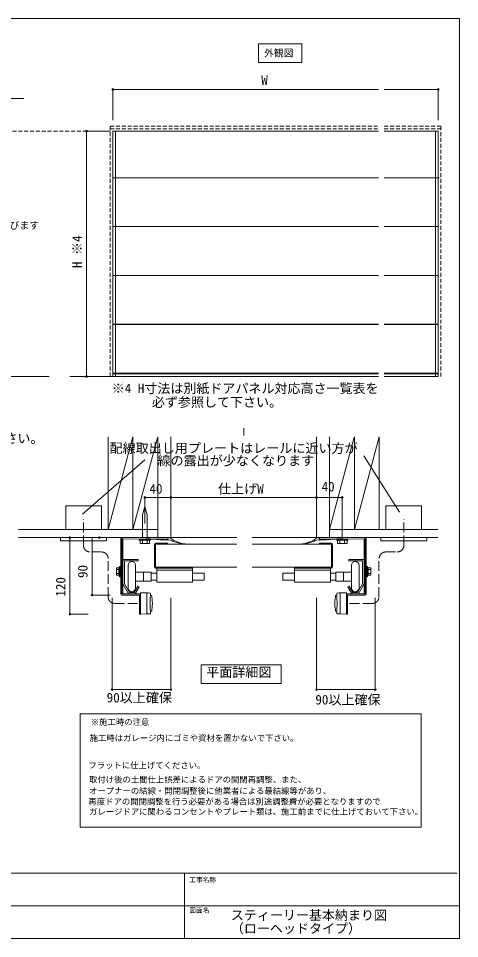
# Model space of a CAD drawing. Units: millimetres, scale not verified. Extents: x -6147 to 6028, y -4253 to 4222.
# Drawn here: x 1960 to 6028, y -4253 to 4222 of the extents above; entities that cross this region are included whole.
import ezdxf
from ezdxf.enums import TextEntityAlignment as Align

# ---------------------------------------------------------------- set-up
doc = ezdxf.new("R2010")
doc.units = ezdxf.units.MM
doc.header["$LTSCALE"] = 30
doc.header["$PDMODE"] = 32
doc.header["$PDSIZE"] = 15
doc.linetypes.add('DASHED1', pattern=[1.8, 1.2, -0.6])
doc.linetypes.add('DASHED3', pattern=[4, 3, -1])
for name, color, linetype, lineweight in [('0-0', 7, 'Continuous', 18), ('0-2__2-4_', 7, 'Continuous', 18), ('0-A__2-1_断面', 7, 'Continuous', 18), ('0-B__3-2_', 7, 'Continuous', 18)]:
    doc.layers.add(name, color=color, linetype=linetype, lineweight=lineweight)
doc.layers.add('0-3__0-0_枠線', color=7, linetype='Continuous')
doc.styles.add('ＭＳ ゴシック', font='')
doc.styles.get('ＭＳ ゴシック').set_extended_font_data('MS Gothic')

msp = doc.modelspace()

# ---------------------------------------------------------------- linework, layer by layer
at = {"layer": '0-0', "color": 6}
for p, q in [((-6146.69, 4222.36), (6023.73, 4222.36)), ((6027.79, 4222.36), (6027.79, -4252.87)), ((-6146.69, -3650.84), (6003.71, -3650.84)), ((3493.09, -3650.84), (3493.09, -4252.87)), ((1349.87, -3951.85), (6027.79, -3951.85)), ((6027.79, -4252.87), (-6146.69, -4252.87))]:
    msp.add_line(p, q, dxfattribs=at)
at = {"layer": '0-0', "color": 4, "linetype": 'DASHED1'}
for q in [(-5075.39, 3184.23), (-5031.39, 3184.23)]:
    msp.add_line((2805.79, 3184.23), q, dxfattribs=at)
at = {"layer": '0-0', "color": 4}
for p, q in [((2824.13, -1959.68), (2824.13, -1113.31)), ((3365.78, -1959.68), (3365.78, -1113.31)), ((4708.45, -1959.68), (4708.45, -1113.31)), ((5250.1, -1959.68), (5250.1, -1113.31)), ((2824.13, -1959.68), (3365.78, -1959.68)), ((4708.45, -1959.68), (5250.1, -1959.68))]:
    msp.add_line(p, q, dxfattribs=at)
for p in [(2824.13, -1959.68), (3365.78, -1959.68), (4708.45, -1959.68), (5250.1, -1959.68)]:
    msp.add_point(p, dxfattribs=at)
at = {"layer": '0-2__2-4_', "color": 4}
for p, q in [((2830.79, 3568.05), (2830.79, 3284.19)), ((2830.79, 3568.05), (5279.04, 3568.05)), ((5333.56, 3568.05), (5830.79, 3568.05)), ((5830.79, 3568.05), (5830.79, 3284.19)), ((2587.58, 3184.23), (2587.58, 924.23)), ((2587.58, 3184.23), (2766.77, 3184.23)), ((2587.58, 924.23), (2766.77, 924.23))]:
    msp.add_line(p, q, dxfattribs=at)
at = {"layer": '0-2__2-4_'}
for p, q in [((2011.55, 3483.32), (-2135.82, 3483.32)), ((2830.79, 3184.23), (2830.79, 924.23)), ((2830.79, 3184.23), (5279.04, 3184.23)), ((2855.79, 3184.23), (2855.79, 924.23)), ((5333.56, 3184.23), (5830.79, 3184.23)), ((5805.79, 3184.23), (5805.79, 924.23)), ((5830.79, 3184.23), (5830.79, 924.23)), ((2830.79, 2755.23), (5279.04, 2755.23)), ((2830.79, 2754.23), (5279.04, 2754.23)), ((5333.56, 2755.23), (5830.79, 2755.23)), ((5333.56, 2754.23), (5838.28, 2754.23)), ((2830.79, 2305.23), (5279.04, 2305.23)), ((2830.79, 2304.23), (5279.04, 2304.23)), ((5333.56, 2305.23), (5830.79, 2305.23)), ((5333.56, 2304.23), (5830.79, 2304.23)), ((2830.79, 1855.23), (5279.04, 1855.23)), ((2830.79, 1854.23), (5279.04, 1854.23)), ((5333.56, 1855.23), (5830.79, 1855.23)), ((5333.56, 1854.23), (5830.79, 1854.23)), ((2830.79, 1405.23), (5279.04, 1405.23)), ((2830.79, 1403.23), (5279.04, 1403.23)), ((5333.56, 1405.23), (5830.79, 1405.23)), ((5333.56, 1403.23), (5830.79, 1403.23)), ((2830.79, 954.23), (5279.04, 954.23)), ((2830.79, 949.23), (5279.04, 949.23)), ((5333.56, 954.23), (5830.79, 954.23)), ((5333.56, 949.23), (5830.79, 949.23)), ((5145.89, 194.01), (5472.69, -325.02)), ((3127.44, 155.56), (2550.74, -344.25)), ((3646.14, -1901.9), (3646.14, -1730.32)), ((3646.14, -1730.32), (4383.07, -1730.32)), ((4383.07, -1730.32), (4383.07, -1901.9)), ((4383.07, -1901.9), (3646.14, -1901.9)), ((2529.67, -2181.98), (5674.76, -2181.98)), ((2529.67, -3226.69), (2529.67, -2181.98)), ((5674.76, -2181.98), (5674.76, -3226.69)), ((5674.76, -3226.69), (2529.67, -3226.69))]:
    msp.add_line(p, q, dxfattribs=at)
at = {"layer": '0-2__2-4_', "linetype": 'DASHED1'}
for p, q in [((2805.79, 3229.23), (2805.79, 924.23)), ((2805.79, 3229.23), (5279.04, 3229.23)), ((5333.56, 3229.23), (5855.79, 3229.23)), ((5855.79, 3229.23), (5855.79, 924.23)), ((2805.79, 3204.23), (5279.04, 3204.23)), ((5333.56, 3204.23), (5855.79, 3204.23))]:
    msp.add_line(p, q, dxfattribs=at)
at = {"layer": '0-2__2-4_'}
msp.add_lwpolyline([(4574.31, 3817.39), (4172.98, 3817.39), (4172.98, 3988.44), (4574.31, 3988.44)], close=True, dxfattribs=at)
at = {"layer": '0-2__2-4_', "color": 4}
for p in [(2830.79, 3568.05), (5830.79, 3568.05), (2587.58, 3184.23), (2587.58, 924.23)]:
    msp.add_point(p, dxfattribs=at)
at = {"layer": '0-A__2-1_断面'}
for p, q in [((-2610.67, 924.23), (2245.23, 924.23)), ((2433.02, 924.23), (5279.04, 924.23)), ((5333.56, 924.23), (5830.79, 924.23))]:
    msp.add_line(p, q, dxfattribs=at)
at = {"layer": '0-B__3-2_', "linetype": 'DASHED3'}
for p, q in [((4037.11, 447.74), (4037.11, 382.08)), ((2560.59, -631.66), (2560.59, -389.51)), ((5513.64, -631.66), (5513.64, -389.51)), ((2727.5, -691.85), (2620.77, -691.85)), ((2787.68, -1105.73), (2787.68, -752.03)), ((5284.36, -1105.73), (5284.36, -752.03)), ((5346.72, -691.85), (5453.45, -691.85)), ((2847.87, -1165.92), (3077.71, -1165.92)), ((5224.17, -1165.92), (4994.33, -1165.92))]:
    msp.add_line(p, q, dxfattribs=at)
at = {"layer": '0-B__3-2_'}
for p, q in [((2788.02, -484.75), (3016.5, 367.95)), ((2788.02, -484.75), (2788.02, 367.89)), ((3016.71, -484.75), (3016.71, 367.89)), ((3016.71, -484.75), (3242.59, 358.23)), ((3245.41, -559.98), (3245.41, 367.89)), ((3365.78, -559.98), (3365.78, 367.89)), ((4708.45, -559.98), (4708.45, 367.89)), ((4828.81, -559.98), (4828.81, 367.89)), ((4828.81, -484.75), (5056.55, 365.19)), ((5057.51, -484.75), (5285.99, 367.95)), ((5057.51, -484.75), (5057.51, 367.89)), ((5286.21, -484.75), (5286.21, 367.89)), ((3125.78, -271.91), (3104.71, -350.52)), ((3125.78, -271.91), (3146.84, -350.52)), ((4946.26, -580.51), (4946.26, -265.96)), ((3104.71, -559.83), (3104.71, -350.52)), ((3146.84, -559.83), (3146.84, -350.52)), ((1961.32, -484.75), (3245.41, -484.75)), ((2582.25, -484.75), (2387.12, -484.75)), ((4825.56, -484.75), (5478.79, -484.75)), ((5491.97, -484.75), (5687.1, -484.75)), ((1961.32, -559.98), (3973.46, -559.98)), ((2349.98, -590.07), (2349.98, -559.98)), ((2771.27, -590.07), (2349.98, -590.07)), ((2771.27, -590.07), (2771.27, -559.98)), ((2914.4, -569.69), (2914.4, -1071.62)), ((2914.51, -569.69), (2914.51, -829.3)), ((2915.22, -563.14), (2915.22, -1078.91)), ((2924.19, -560.06), (3336.76, -566.13)), ((2924.19, -569.69), (2924.19, -1071.62)), ((2924.19, -569.69), (3336.76, -575.6)), ((3074.62, -572.83), (3176.93, -572.83)), ((3074.62, -581.86), (3074.62, -572.83)), ((3074.62, -581.86), (3176.93, -581.86)), ((3082.14, -614.96), (3082.14, -581.86)), ((3104.11, -614.96), (3104.11, -581.86)), ((3147.44, -614.96), (3147.44, -581.86)), ((3363.59, -559.98), (3151.2, -559.98)), ((3169.41, -614.96), (3169.41, -581.86)), ((3176.93, -581.86), (3176.93, -572.83)), ((3246.48, -560.06), (3246.48, -564.62)), ((3336.76, -566.13), (3336.76, -575.6)), ((3336.76, -572.34), (3336.76, -575.42)), ((4116.18, -559.98), (5099.64, -559.98)), ((4708.45, -559.98), (4920.83, -559.98)), ((5147.85, -560.06), (4735.28, -566.13)), ((4735.28, -566.13), (4735.28, -575.6)), ((5147.85, -569.69), (4735.28, -575.6)), ((4735.28, -572.34), (4735.28, -575.42)), ((4738.54, -559.98), (5825.55, -559.98)), ((4825.56, -560.06), (4825.56, -564.62)), ((4997.42, -572.83), (4895.11, -572.83)), ((4895.11, -581.86), (4895.11, -572.83)), ((4997.42, -581.86), (4895.11, -581.86)), ((4902.63, -614.96), (4902.63, -581.86)), ((4924.6, -614.96), (4924.6, -581.86)), ((4967.93, -614.96), (4967.93, -581.86)), ((4989.9, -614.96), (4989.9, -581.86)), ((4997.42, -581.86), (4997.42, -572.83)), ((5147.85, -569.69), (5147.85, -1071.62)), ((5156.82, -563.14), (5156.82, -1078.91)), ((5157.53, -569.69), (5157.53, -829.3)), ((5157.64, -569.69), (5157.64, -1071.62)), ((5302.96, -590.07), (5302.96, -559.98)), ((5302.96, -590.07), (5724.24, -590.07)), ((5724.24, -590.07), (5724.24, -559.98)), ((3169.41, -614.96), (3082.14, -614.96)), ((3215.32, -621.45), (3215.32, -832.63)), ((3224.95, -621.45), (3224.95, -832.63)), ((3973.46, -621.45), (3224.95, -621.45)), ((4847.09, -621.45), (4116.18, -621.45)), ((4847.09, -621.45), (4847.09, -832.63)), ((4856.72, -621.45), (4856.72, -832.63)), ((4902.63, -614.96), (4989.9, -614.96)), ((2938.04, -759.84), (3064.86, -759.84)), ((3064.86, -759.84), (3064.86, -773.68)), ((5007.18, -759.84), (5007.18, -773.68)), ((5134, -759.84), (5007.18, -759.84)), ((2863.62, -839.34), (2863.62, -905.54)), ((2863.62, -839.34), (2887.37, -839.34)), ((2887.37, -839.34), (2897, -824.33)), ((2887.69, -839.34), (2887.69, -905.54)), ((2896.72, -824.29), (2896.72, -920.58)), ((2896.84, -824.29), (2905.75, -824.29)), ((2905.75, -824.29), (2905.75, -920.58)), ((2914.4, -773.68), (2914.4, -842.57)), ((2914.4, -984.92), (2914.4, -842.57)), ((2915.12, -767.13), (2915.12, -836.02)), ((2915.12, -978.37), (2915.12, -836.02)), ((2938.04, -773.68), (2938.04, -984.92)), ((2938.04, -773.68), (3064.86, -773.68)), ((2971.75, -814.6), (2971.75, -1024.04)), ((3040.96, -814.6), (3040.96, -1024.04)), ((3224.95, -832.63), (3973.46, -832.63)), ((3224.95, -842.26), (3566.79, -842.26)), ((3235.78, -956), (3235.78, -840.87)), ((3566.79, -832.63), (3566.79, -842.26)), ((3566.79, -842.26), (3566.79, -956)), ((4116.18, -832.63), (4847.09, -832.63)), ((4505.25, -832.63), (4505.25, -842.26)), ((4505.25, -842.26), (4505.25, -956)), ((4847.09, -842.26), (4505.25, -842.26)), ((4836.26, -956), (4836.26, -840.87)), ((5134, -773.68), (5007.18, -773.68)), ((5031.08, -814.6), (5031.08, -1024.04)), ((5100.29, -814.6), (5100.29, -1024.04)), ((5134, -773.68), (5134, -984.92)), ((5156.92, -767.13), (5156.92, -836.02)), ((5156.92, -978.37), (5156.92, -836.02)), ((5157.64, -773.68), (5157.64, -842.57)), ((5157.64, -984.92), (5157.64, -842.57)), ((5166.29, -824.29), (5166.29, -920.58)), ((5175.2, -824.29), (5166.29, -824.29)), ((5184.67, -839.34), (5175.04, -824.33)), ((5175.32, -824.29), (5175.32, -920.58)), ((5184.35, -839.34), (5184.35, -905.54)), ((5208.42, -839.34), (5184.67, -839.34)), ((5208.42, -839.34), (5208.42, -905.54)), ((2887.69, -854.39), (2863.62, -854.39)), ((2887.69, -890.5), (2863.62, -890.5)), ((2863.62, -905.54), (2887.37, -905.54)), ((2887.37, -905.54), (2896.72, -920.58)), ((2896.72, -920.58), (2905.75, -920.58)), ((3185.4, -876.59), (3041.73, -876.59)), ((3113.18, -876.59), (3113.18, -962.05)), ((3185.4, -876.59), (3185.4, -911.3)), ((3235.78, -886.22), (3185.4, -886.22)), ((3185.4, -911.3), (3185.4, -962.05)), ((3672.88, -886.22), (3566.79, -886.22)), ((3566.82, -970.29), (3566.82, -860.75)), ((4399.16, -886.22), (4505.25, -886.22)), ((4505.22, -970.29), (4505.22, -860.75)), ((4836.26, -886.22), (4886.64, -886.22)), ((4886.64, -876.59), (4886.64, -911.3)), ((4886.64, -876.59), (5030.31, -876.59)), ((4886.64, -911.3), (4886.64, -962.05)), ((4958.86, -876.59), (4958.86, -962.05)), ((5175.32, -920.58), (5166.29, -920.58)), ((5184.67, -905.54), (5175.32, -920.58)), ((5184.35, -854.39), (5208.42, -854.39)), ((5184.35, -890.5), (5208.42, -890.5)), ((5208.42, -905.54), (5184.67, -905.54)), ((2972.26, -1071.89), (2926.06, -991.84)), ((2938.04, -984.92), (2984.25, -1064.97)), ((3062.67, -1005.69), (3028.45, -1064.97)), ((3040.44, -1071.89), (3074.66, -1012.61)), ((3185.4, -962.05), (3040.96, -962.05)), ((3062.67, -1005.69), (3074.66, -1012.61)), ((3235.78, -952.42), (3185.4, -952.42)), ((3235.81, -970.29), (3259.88, -970.29)), ((3259.88, -970.29), (3542.74, -970.29)), ((3383.26, -970.29), (3419.37, -970.29)), ((3542.74, -970.29), (3566.82, -970.29)), ((4529.3, -970.29), (4505.22, -970.29)), ((4812.16, -970.29), (4529.3, -970.29)), ((4688.78, -970.29), (4652.67, -970.29)), ((4836.23, -970.29), (4812.16, -970.29)), ((4836.26, -952.42), (4886.64, -952.42)), ((4886.64, -962.05), (5031.08, -962.05)), ((5009.37, -1005.69), (4997.38, -1012.61)), ((5031.6, -1071.89), (4997.38, -1012.61)), ((5009.37, -1005.69), (5043.59, -1064.97)), ((5134, -984.92), (5087.79, -1064.97)), ((5099.78, -1071.89), (5145.98, -991.84)), ((2924.19, -1071.62), (2914.4, -1071.62)), ((3077.71, -1078.91), (2915.22, -1078.91)), ((2915.22, -1088.54), (3077.71, -1088.54)), ((2984.25, -1064.97), (3028.45, -1064.97)), ((3028.45, -1078.81), (2984.25, -1078.81)), ((3077.71, -1088.51), (3077.71, -1195.92)), ((3087.31, -1070.02), (3087.31, -1261.81)), ((3087.31, -1070.07), (3087.31, -1261.76)), ((3090.41, -1067.02), (3156.73, -1069.35)), ((3144.31, -1081.34), (3144.31, -1250.61)), ((3156.73, -1069.35), (3174.41, -1069.97)), ((3177.31, -1072.96), (3177.31, -1090.91)), ((3177.31, -1090.91), (3187.04, -1093.34)), ((3189.31, -1096.26), (3189.31, -1114.91)), ((4882.73, -1096.26), (4882.73, -1114.91)), ((4894.73, -1090.91), (4885, -1093.34)), ((4894.73, -1072.96), (4894.73, -1090.91)), ((4915.31, -1069.35), (4897.63, -1069.97)), ((4981.63, -1067.02), (4915.31, -1069.35)), ((4927.73, -1081.34), (4927.73, -1250.61)), ((4984.73, -1070.02), (4984.73, -1261.81)), ((4984.73, -1070.07), (4984.73, -1261.76)), ((4994.33, -1078.91), (5156.82, -1078.91)), ((4994.33, -1088.51), (4994.33, -1195.92)), ((5156.82, -1088.54), (4994.33, -1088.54)), ((5087.79, -1064.97), (5043.59, -1064.97)), ((5043.59, -1078.81), (5087.79, -1078.81)), ((5147.85, -1071.62), (5157.64, -1071.62)), ((3189.31, -1114.91), (3192.31, -1120.91)), ((4882.73, -1114.91), (4879.73, -1120.91)), ((3077.71, -1195.92), (3077.71, -1264.91)), ((3077.71, -1264.91), (3087.31, -1264.91)), ((3087.31, -1264.91), (3087.31, -1261.76)), ((3156.71, -1262.6), (3090.41, -1264.81)), ((3156.71, -1262.6), (3174.41, -1262.01)), ((3177.31, -1240.91), (3187.04, -1238.48)), ((3177.31, -1240.91), (3177.31, -1259.01)), ((3189.31, -1216.91), (3192.31, -1210.91)), ((3189.31, -1216.91), (3189.31, -1235.57)), ((4882.73, -1216.91), (4879.73, -1210.91)), ((4882.73, -1216.91), (4882.73, -1235.57)), ((4894.73, -1240.91), (4885, -1238.48)), ((4894.73, -1240.91), (4894.73, -1259.01)), ((4915.33, -1262.6), (4897.63, -1262.01)), ((4915.33, -1262.6), (4981.63, -1264.81)), ((4984.73, -1264.91), (4984.73, -1261.76)), ((4994.33, -1264.91), (4984.73, -1264.91)), ((4994.33, -1195.92), (4994.33, -1264.91))]:
    msp.add_line(p, q, dxfattribs=at)
at = {"layer": '0-B__3-2_', "color": 4}
for p, q in [((4708.45, -190), (3125.78, -190)), ((3125.78, -190), (3125.78, -430.45)), ((3365.78, -190), (3365.78, -430.45)), ((4708.45, -190), (4946.26, -190)), ((4708.45, -190), (4708.45, -430.45)), ((4946.26, -190), (4946.26, -430.45)), ((2597.99, -484.75), (2785.22, -484.75)), ((5476.23, -484.75), (5289.01, -484.75)), ((2435.43, -559.98), (2435.43, -1264.91)), ((2435.43, -559.98), (2603.28, -559.98)), ((2597.99, -559.98), (2785.22, -559.98)), ((2639.13, -559.98), (2639.13, -1088.54)), ((2706.58, -559.98), (2784.05, -559.98)), ((5476.23, -559.98), (5289.01, -559.98)), ((2639.13, -1088.54), (2806.99, -1088.54)), ((2435.43, -1264.91), (2603.28, -1264.91))]:
    msp.add_line(p, q, dxfattribs=at)
at = {"layer": '0-B__3-2_'}
for points in [[(2396.96, -484.16), (2396.96, -267.5), (2727.96, -267.5), (2727.96, -484.16), (2248.67, -484.16)], [(5677.27, -484.16), (5677.27, -267.5), (5346.26, -267.5), (5346.26, -484.16), (5825.55, -484.16)], [(2905.59, -1078.91), (2905.59, -563.14), (2915.08, -563.14)], [(5166.45, -1078.91), (5166.45, -563.14), (5156.96, -563.14)], [(3224.95, -611.82), (3335.69, -611.82), (3335.69, -621.45)], [(4847.09, -611.82), (4736.35, -611.82), (4736.35, -621.45)], [(3235.81, -970.29), (3235.81, -860.75), (3485.39, -860.75), (3566.82, -860.75)], [(3672.88, -886.22), (3672.88, -952.42), (3566.79, -952.42)], [(4399.16, -886.22), (4399.16, -952.42), (4505.25, -952.42)], [(4836.23, -970.29), (4836.23, -860.75), (4586.65, -860.75), (4505.22, -860.75)]]:
    msp.add_lwpolyline(points, dxfattribs=at)
for centre, radius, start, end in [((2924.19, -569.69), 9.63, 90, 180), ((3339.22, 361.86), 943.59, 262.52013, 270.85156), ((3335.22, -570.69), 4.98, 287.91966, 72.08035), ((3300.99, -777.3), 202.53, 64.67191, 75.04866), ((2996.99, -1143.76), 684.77, 55.04593, 58.47397), ((3535.82, -321.6), 299.24, 240.68475, 265.54402), ((4536.22, -321.6), 299.24, 274.45598, 299.31525), ((5075.05, -1143.76), 684.77, 121.52603, 124.95407), ((4771.05, -777.3), 202.53, 104.95134, 115.32809), ((4732.82, 361.86), 943.59, 269.14844, 277.47987), ((4736.82, -570.69), 4.98, 107.91965, 252.08034), ((5147.85, -569.69), 9.63, 0, 90), ((3224.95, -621.45), 9.63, 90, 180), ((3520.88, -266.99), 353.33, 247.84549, 268.40303), ((4551.16, -266.99), 353.33, 271.59697, 292.15451), ((4847.09, -621.45), 9.63, 0, 90), ((2938.04, -773.68), 13.84, 90, 180.00002), ((5134, -773.68), 13.84, 359.99998, 90), ((3006.35, -815.04), 34.61, 0.71635, 179.28363), ((3224.95, -832.63), 9.63, 180, 270), ((4847.09, -832.63), 9.63, 270, 0), ((5065.69, -815.04), 34.61, 0.71637, 179.28365), ((2938.04, -984.92), 13.84, 180.00002, 209.99667), ((5134, -984.92), 13.84, 330.00333, 359.99998), ((2915.22, -1078.91), 9.63, 180, 270), ((3006.35, -1023.7), 34.61, 180.57027, 359.42975), ((2984.25, -1064.97), 13.84, 209.99666, 270), ((3028.45, -1064.97), 13.84, 270.00002, 330.00334), ((3077.71, -1088.51), 9.6, 0, 90), ((3090.31, -1070.02), 3, 87.99308, 180), ((3156.31, -1081.34), 12, 87.99308, 180), ((4113.31, -1165.91), 939, 175.41878, 184.58122), ((3174.31, -1072.96), 3, 0, 87.99308), ((3186.31, -1096.26), 3, 0, 75.96376), ((4885.73, -1096.26), 3, 104.03624, 180), ((4897.73, -1072.96), 3, 92.00692, 180), ((3958.73, -1165.91), 939, 355.41878, 4.58122), ((4915.73, -1081.34), 12, 0, 92.00692), ((4981.73, -1070.02), 3, 0, 92.00692), ((4994.33, -1088.51), 9.6, 90, 180), ((5065.69, -1023.7), 34.61, 180.57025, 359.42973), ((5043.59, -1064.97), 13.84, 209.99666, 269.99998), ((5087.79, -1064.97), 13.84, 270, 330.00334), ((5156.82, -1078.91), 9.63, 270, 0), ((2848.79, -1165.91), 346.45, 352.53692, 7.46308), ((5223.25, -1165.91), 346.45, 172.53692, 187.46308), ((3090.31, -1261.81), 3, 180, 271.90915), ((3156.31, -1250.61), 12, 180, 271.90915), ((3174.31, -1259.01), 3, 271.90915, 0), ((3186.31, -1235.57), 3, 284.03624, 0), ((4885.73, -1235.57), 3, 180, 255.96376), ((4897.73, -1259.01), 3, 180, 268.09085), ((4915.73, -1250.61), 12, 268.09085, 0), ((4981.73, -1261.81), 3, 268.09085, 0)]:
    msp.add_arc(centre, radius, start, end, dxfattribs=at)
at = {"layer": '0-B__3-2_', "linetype": 'DASHED3'}
for centre, start, end in [((2620.77, -631.66), 180, 270), ((5453.45, -631.66), 270, 0), ((2727.5, -752.03), 0, 90), ((5346.72, -752.03), 90, 180), ((2847.87, -1105.73), 180, 270), ((5224.17, -1105.73), 270, 0)]:
    msp.add_arc(centre, 60.18, start, end, dxfattribs=at)
at = {"layer": '0-B__3-2_', "color": 4}
for p in [(3125.78, -190), (3365.78, -190), (4708.45, -190), (4946.26, -190), (2435.43, -559.98), (2706.58, -559.98), (2639.13, -1088.54), (2435.43, -1264.91)]:
    msp.add_point(p, dxfattribs=at)

# ---------------------------------------------------------------- texts
at = {"layer": '0-2__2-4_', "style": 'ＭＳ ゴシック'}
for s, height, p in [('外観図', 65.98, (4225.61, 3850.28)), ('W', 87.98, (4199.54, 3583.05)), ('ｼﾝﾌﾟﾙﾌﾟｯｼｭﾎﾞﾀﾝを選びます', 65.98, (1070.75, 2262.5)), ('※4 H寸法は別紙ドアパネル対応高さ一覧表を', 87.98, (2821.46, 744.7)), ('必ず参照して下さい。', 87.98, (3191.16, 617.67)), ('※2赤外線ｾﾝｻｰ用に0.75mmの単線を2芯通線(または配管※3)して下さい。', 87.98, (-1706.98, 284.57)), ('配線取出し用プレートはレールに近い方が', 88.25, (2800.64, 194.01)), ('線の露出が少なくなります', 88.25, (3242.78, 78.67))]:
    msp.add_text(s, height=height, dxfattribs=at).set_placement(p, align=Align.BOTTOM_LEFT)
msp.add_text('H ※4', height=87.98, rotation=90, dxfattribs=at).set_placement((2572.58, 1922.98), align=Align.BOTTOM_LEFT)
at = {"layer": '0-2__2-4_', "color": 4, "style": 'ＭＳ ゴシック'}
for s, p in [('※施工時の注意', (2628.13, -2302.31)), ('施工時はガレージ内にゴミや資材を置かないで下さい。', (2617.19, -2449.99)), ('フラットに仕上げてください。', (2606.25, -2701.6)), ('取付け後の土間仕上誤差によるドアの開閉再調整、また、', (2611.72, -2832.87)), ('オープナーの結線・開閉調整後に他業者による最結線等があり、', (2611.72, -2936.8)), ('再度ドアの開閉調整を行う必要がある場合は別途調整費が必要となりますので', (2606.25, -3035.25)), ('ガレージドアに関わるコンセントやプレート類は、施工前までに仕上げておいて下さい。', (2611.72, -3128.24))]:
    msp.add_text(s, height=54.99, dxfattribs=at).set_placement(p, align=Align.BOTTOM_LEFT)
at = {"layer": '0-3__0-0_枠線', "style": 'ＭＳ ゴシック'}
for s, p in [('工事名称', (3536.48, -3746.5)), ('図面名', (3536.48, -4028.18))]:
    msp.add_text(s, height=43.99, dxfattribs=at).set_placement(p, align=Align.BOTTOM_LEFT)
at = {"layer": '0-B__3-2_', "color": 3, "style": 'ＭＳ ゴシック'}
for s, p in [('40', (3168.79, -180.38)), ('仕上げW', (3800.61, -180.38)), ('40', (4755.74, -161.15))]:
    msp.add_text(s, height=88.25, dxfattribs=at).set_placement(p, align=Align.BOTTOM_LEFT)
for s, p in [('90', (2624.09, -931.79)), ('120', (2420.38, -1103.35))]:
    msp.add_text(s, height=88.25, rotation=90, dxfattribs=at).set_placement(p, align=Align.BOTTOM_LEFT)
at = {"layer": '0-B__3-2_', "style": 'ＭＳ ゴシック'}
for s, height, p in [('平面詳細図', 88.25, (3691.41, -1869.4)), ('90以上確保', 88.25, (2774.46, -2103.95)), ('90以上確保', 88.25, (4698.03, -2123.19)), ('スティーリー基本納まり図', 87.98, (3918.8, -4107.15)), ('（ローヘッドタイプ）', 87.98, (3918.8, -4229.95))]:
    msp.add_text(s, height=height, dxfattribs=at).set_placement(p, align=Align.BOTTOM_LEFT)

doc.saveas('drawing.dxf')
